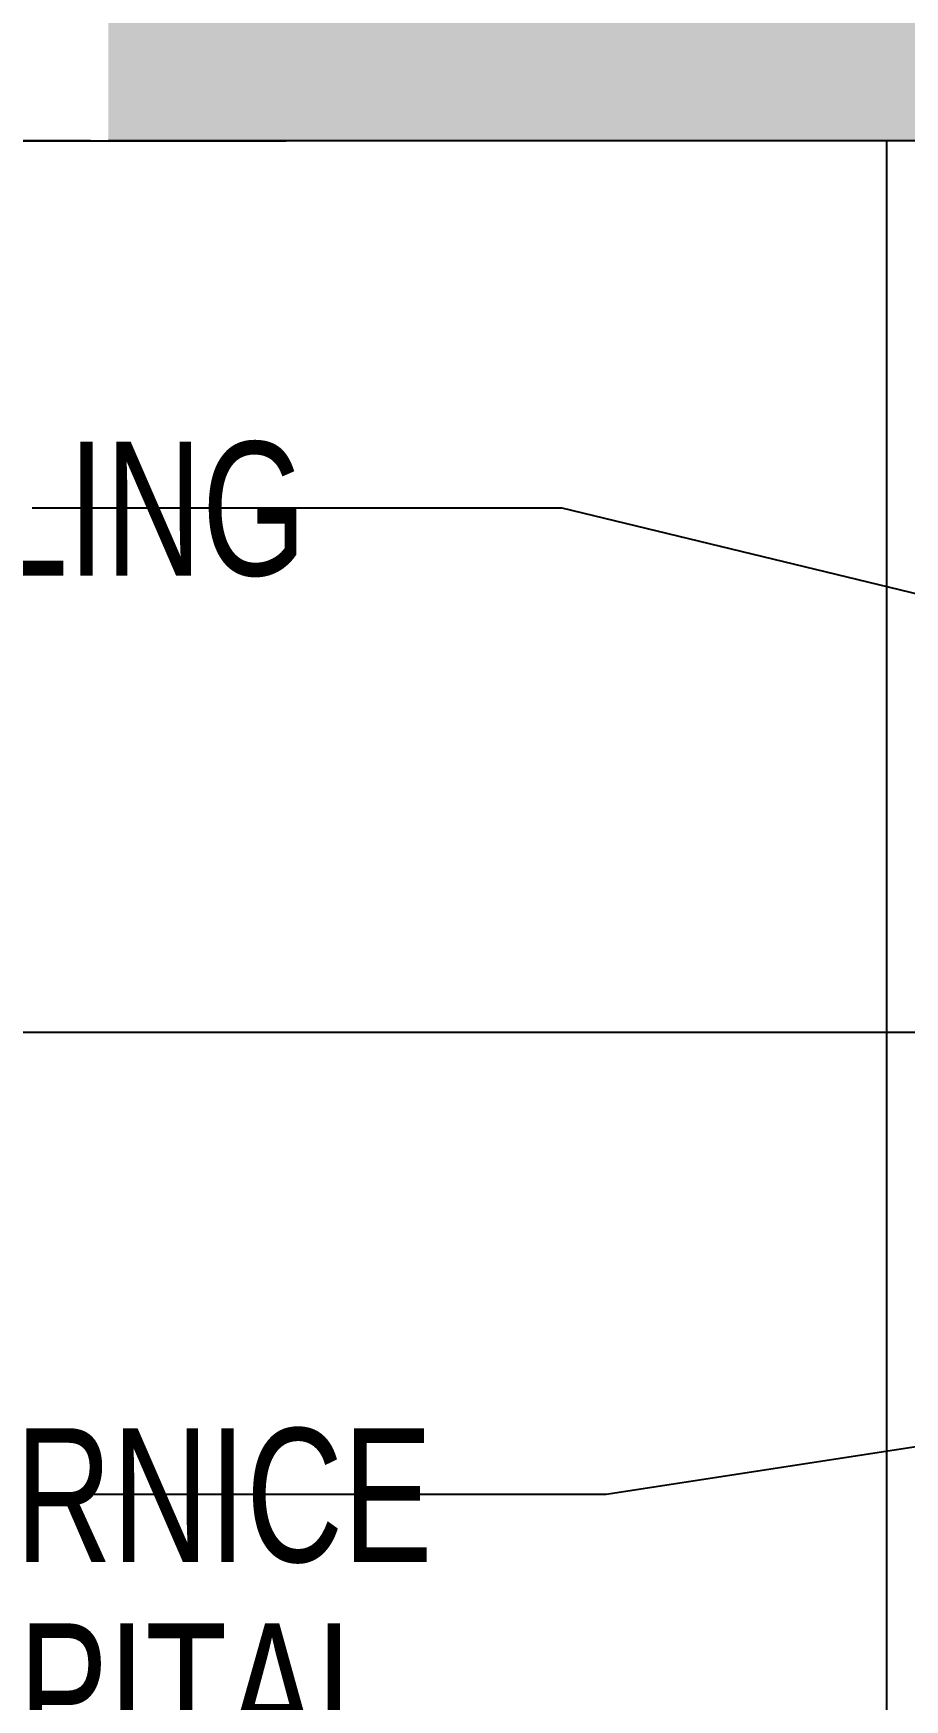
# Model space of a CAD drawing. Header units: inches. Extents: x 274057 to 444617, y 490067 to 635630.
# Drawn here: x 366548 to 367036, y 519125 to 520060 of the extents above; entities that cross this region are included whole.
import ezdxf

# ---------------------------------------------------------------- set-up
doc = ezdxf.new("R2010")
doc.units = ezdxf.units.IN
doc.header["$MEASUREMENT"] = 0
for name, color, linetype in [('Calliper_wall hatch_CHB', 8, 'Continuous'), ('CQ Plaster', 1, 'Continuous'), ('CQ section wall', 3, 'Continuous'), ('CQ text label', 3, 'Continuous'), ('CQ wall section', 5, 'Continuous'), ('CQ_callout', 34, 'Continuous')]:
    doc.layers.add(name, color=color, linetype=linetype)
doc.layers.add('CQ plan and elev dimension', color=252, linetype='Continuous', lineweight=35)
doc.styles.add('DIM 50', font='romans.shx', dxfattribs={"width": 0.75, "height": 100})
doc.styles.get("Standard").update_dxf_attribs({"font": 'arial.ttf'})
doc.dimstyles.new('CQ 50', dxfattribs={"dimscale": 0.5, "dimtxt": 150, "dimasz": 100, "dimexe": 100, "dimexo": 20, "dimgap": 80, "dimtad": 1, "dimdec": 0, "dimzin": 0, "dimdsep": 46, "dimtxsty": 'Standard', "dimblk": 'DOT', "dimcen": 100, "dimclrd": 250, "dimclre": 250, "dimclrt": 3, "dimadec": 0, "dimazin": 0, "dimtfac": 1, "dimtdec": 0, "dimtofl": 0, "dimtmove": 0, "dimatfit": 3, "dimfxl": 3, "dimtolj": 1, "dimtzin": 0, "dimlwd": -1, "dimarcsym": 0})
doc.dimstyles.get("Standard").update_dxf_attribs({"dimtxt": 0.18, "dimasz": 0.18, "dimexe": 0.18, "dimexo": 0.0625, "dimgap": 0.09, "dimtad": 0, "dimtih": 1, "dimtoh": 1, "dimdec": 4, "dimzin": 0, "dimdsep": 46, "dimtxsty": 'Standard', "dimcen": 0.09, "dimadec": 0, "dimazin": 0, "dimtfac": 1, "dimtdec": 4, "dimtofl": 0, "dimtmove": 0, "dimatfit": 3, "dimfxl": 1, "dimtolj": 1, "dimtzin": 0, "dimarcsym": 0})

# ---------------------------------------------------------------- blocks, each defined once
blk = doc.blocks.new('ff15 section c and d')
at = {"layer": 'Calliper_wall hatch_CHB', "ltscale": 300}
h = blk.add_hatch(dxfattribs=at)
h.set_pattern_fill('AR-CONC', color=256, scale=10, angle=-13.97142328298541, style=0)
h.set_pattern_definition([(36.02857671701459, (0, 0), (68.08902030313823, -23.40695012282104), [7.499999999999999, -82.49999999999999]), (341.0285767170146, (0, 0), (4.696115536243486, 76.3439315510138), [5.999999999999999, -65.99999999999999]), (86.48002117701459, (5.674084953584182, -1.950579099106356), (72.78513543292026, 52.93698073081826), [6.374019199999998, -70.11421119999999]), (32.21277671701459, (4.828758459330068, 19.40832532037343), (99.57057156855156, -41.8295132602665), [11.25, -123.75]), (82.66421220701459, (13.12630211951361, 15.92253007405435), (114.2200327004975, 71.96376963835556), [9.5610342, -105.171376]), (337.2127407070146, (4.828758459330068, 19.40832532037343), (114.2200326282026, 71.96376960434822), [8.999999999999998, -99.00000009999998]), (7.028576717014594, (13.32573150468427, 12.14186476061504), (48.20408439676929, -53.48239193755776), [7.5, -82.5]), (312.0285767170146, (13.32573150468427, 12.14186476061504), (41.11958765836135, 64.49518506525862), [6, -66]), (57.48002145701459, (17.34273850980581, 7.684998795658897), (89.32367130771898, 11.01279315133763), [6.374019000000001, -70.1142112]), (23.52857671701459, (0, 0), (9.217332202967913, 32.01097604041668), [0, -65.19999999999999, 0, -67, 0, -66.25]), (353.5285767170146, (0, 0), (35.05129027384089, 31.92285780031209), [0, -38.2, 0, -63.7, 0, -25.25]), (313.5285767170146, (-21.64028273221637, 5.384065682153026), (51.25843738430952, -15.07725946313922), [0, -25, 0, -78, 0, -103.5]), (303.5285767170146, (-31.34444539240308, 7.798444911818059), (59.01024838598843, -4.365975426402441), [0, -32.5, 0, -51.8, 0, -73.5])])
h.paths.add_polyline_path([(359082.0712778934, 520249.2839683096), (351543.955870374, 520249.2839683096), (351543.955870374, 519999.2839683681), (359082.0712778934, 519999.2839683681)])
h.paths.add_polyline_path([(359082.0712778934, 516299.2839683595), (351543.955870374, 516299.2839683595), (351543.955870374, 516049.2839684301), (359082.0712778934, 516049.2839684301)])
at = {"layer": 'CQ Plaster', "color": 1, "ltscale": 0.03}
blk.add_line((358645.3565424682, 516399.2839683135, 1.857095091338282e-07), (358645.3565424682, 519999.283968315, -1.159742628575337e-07), dxfattribs=at)
at = {"layer": 'CQ section wall', "elevation": -2.668161488496368e-07}
blk.add_lwpolyline([(351543.9558703739, 519999.2839683951), (359082.0712778934, 519999.2839683681)], dxfattribs=at)
blk = doc.blocks.new('_Dot')
at = {"color": 0, "linetype": 'ByBlock', "lineweight": -2}
blk.add_line((-0.5, 0), (-1, 0), dxfattribs=at)
at = {"color": 0, "linetype": 'ByBlock', "const_width": 0.5}
blk.add_lwpolyline([(-0.25, 0, 1), (0.25, 0, 1)], format="xyb", close=True, dxfattribs=at)
blk = doc.blocks.new('*D115')
at = {"layer": 'CQ plan and elev dimension', "color": 250, "lineweight": -2, "transparency": 16777216}
for p, q in [((366689.4369561955, 519999.2730290109), (364948.9262078182, 519999.2730289603)), ((366889.436942019, 516399.2839683678), (364948.926207923, 516399.2839683113))]:
    blk.add_line(p, q, dxfattribs=at)
at = {"layer": 'CQ plan and elev dimension', "color": 250, "transparency": 16777216}
blk.add_line((364998.9262078197, 519949.2730289617), (364998.9262079215, 516449.2839683128), dxfattribs=at)
at = {"layer": 'Defpoints', "color": 0, "transparency": 16777216}
for p in [(366699.4369561956, 519999.2730290112, -1.46651833603283e-07), (364998.926207923, 516399.2839683128), (366899.4369420191, 516399.2839683681, 0.001097283801192679)]:
    blk.add_point(p, dxfattribs=at)
at = {"layer": 'CQ plan and elev dimension', "color": 250, "transparency": 16777216, "xscale": 50, "yscale": 50, "zscale": 50}
for p, rotation in [((364998.9262078182, 519999.2730289617), 90.00000000166753), ((364998.926207923, 516399.2839683128), 270.0000000016675)]:
    blk.add_blockref('_Dot', p, dxfattribs=dict(at, rotation=rotation))
at = {"layer": 'CQ plan and elev dimension', "color": 3, "transparency": 16777216, "insert": (364920.6076539825, 518199.278498635), "char_height": 75, "attachment_point": 5, "rotation": 90.00000000166754}
blk.add_mtext('\\A1;3600', dxfattribs=at)
blk = doc.blocks.new('*D116')
at = {"layer": 'CQ plan and elev dimension', "color": 250, "lineweight": -2, "transparency": 16777216}
for p, q in [((366579.6174718776, 519999.2839683678), (365178.4262079094, 519999.283968327)), ((367256.333062071, 519499.2839710935), (365178.426207924, 519499.2839710331))]:
    blk.add_line(p, q, dxfattribs=at)
at = {"layer": 'CQ plan and elev dimension', "color": 250, "transparency": 16777216}
blk.add_line((365228.4262079109, 519949.2839683285), (365228.4262079225, 519549.2839710345), dxfattribs=at)
at = {"layer": 'Defpoints', "color": 0, "transparency": 16777216}
for p in [(366589.6174718777, 519999.283968368, 0.001093449214952615), (365228.426207924, 519499.2839710345), (367266.3330620711, 519499.2839710937, 0.001093640281341307)]:
    blk.add_point(p, dxfattribs=at)
at = {"layer": 'CQ plan and elev dimension', "color": 250, "transparency": 16777216, "xscale": 50, "yscale": 50, "zscale": 50}
for p, rotation in [((365228.4262079094, 519999.2839683285), 90.00000000166753), ((365228.426207924, 519499.2839710345), 270.0000000016675)]:
    blk.add_blockref('_Dot', p, dxfattribs=dict(at, rotation=rotation))
at = {"layer": 'CQ plan and elev dimension', "color": 3, "transparency": 16777216, "insert": (365150.1332338376, 519749.2839696791), "char_height": 75, "attachment_point": 5, "rotation": 90.00000000166754}
blk.add_mtext('\\A1;500', dxfattribs=at)
blk = doc.blocks.new('*D117')
at = {"layer": 'CQ plan and elev dimension', "color": 250, "lineweight": -2, "transparency": 16777216}
for p, q in [((367256.3330611079, 519499.2839710936), (365178.4262078331, 519499.2839710331)), ((366579.6174718775, 516399.2839683142), (365178.4262079233, 516399.2839682735))]:
    blk.add_line(p, q, dxfattribs=at)
at = {"layer": 'CQ plan and elev dimension', "color": 250, "transparency": 16777216}
blk.add_line((365228.4262078346, 519449.2839710346), (365228.4262079219, 516449.2839682749), dxfattribs=at)
at = {"layer": 'Defpoints', "color": 0, "transparency": 16777216}
for p in [(367266.333061108, 519499.2839710938, 0.001093640281341307), (365228.4262079234, 516399.2839682748), (366589.6174718775, 516399.2839683144, 0.0003748020390216553)]:
    blk.add_point(p, dxfattribs=at)
at = {"layer": 'CQ plan and elev dimension', "color": 250, "transparency": 16777216, "xscale": 50, "yscale": 50, "zscale": 50}
for p, rotation in [((365228.4262078331, 519499.2839710346), 90.00000000166753), ((365228.4262079233, 516399.2839682749), 270.0000000016675)]:
    blk.add_blockref('_Dot', p, dxfattribs=dict(at, rotation=rotation))
at = {"layer": 'CQ plan and elev dimension', "color": 3, "transparency": 16777216, "insert": (365150.1076539901, 517949.2839696525), "char_height": 75, "attachment_point": 5, "rotation": 90.00000000166754}
blk.add_mtext('\\A1;3100', dxfattribs=at)

msp = doc.modelspace()

# ---------------------------------------------------------------- block references
at = {"layer": 'CQ wall section', "xscale": -1}
msp.add_blockref('ff15 section c and d', (725671.6887497711, 0), dxfattribs=at)

# ---------------------------------------------------------------- texts
at = {"layer": 'CQ text label', "ltscale": 500, "char_height": 74.99999999999997, "width": 726.8121772467705, "attachment_point": 1, "style": 'DIM 50'}
for s, insert in [('{\\fCityBlueprint|b0|i0|c2|p2;GYPSUM CEILING}', (366052.8771720704, 519830.5830156946)), ('{\\fCityBlueprint|b0|i0|c2|p2;GYPSUM CORNICE}', (366077.7002302326, 519277.3075835857)), ('{\\fCityBlueprint|b0|i0|c2|p2;GYPSUM CAPITAL}', (366087.9092269778, 519167.8787314256))]:
    msp.add_mtext(s, dxfattribs=dict(at, insert=insert))

# ---------------------------------------------------------------- dimensions: what is measured, and where the dimension line sits
at = {"layer": 'CQ plan and elev dimension'}
for base, p1, p2, picture, middle in [((364998.926207923, 516399.2839683128, -0.001093716031101465), (366699.4369561956, 519999.2730290112, -0.001093862682935068), (366899.4369420192, 516399.2839683681, 3.567770091213781e-06), '*D115', (364920.6076539825, 518199.278498635, -0.001093716031101465)), ((365228.426207924, 519499.2839710345, -0.001093716031101465), (366589.6174718777, 519999.2839683681, -2.668161488497429e-07), (367266.3330620711, 519499.2839710938, -7.57497601582436e-08), '*D116', (365150.1332338376, 519749.2839696791, -0.001093716031101465)), ((365228.4262079234, 516399.2839682748, -0.001093716031101465), (367266.333061108, 519499.2839710938, -7.57497601582436e-08), (366589.6174718775, 516399.2839683145, -0.0007189139920798096), '*D117', (365150.1076539901, 517949.2839696525, -0.001093716031101465))]:
    dim = msp.add_linear_dim(base=base, p1=p1, p2=p2, angle=90.00000000166753, dimstyle='CQ 50', override={"dimtmove": 1}, dxfattribs=at)
    dim.commit()
    dim.dimension.update_dxf_attribs({"geometry": picture, "text_midpoint": middle})

# ---------------------------------------------------------------- leaders
at = {"layer": 'CQ_callout'}
for points in [[(367915.1114184191, 519635.3255747419), (367418.4936537892, 520395.0307349846), (366547.9784300317, 520395.0307349848)], [(367858.7755163824, 519643.2761207432), (367418.4936537892, 520271.8101179121), (366547.9784300317, 520271.8101179123)], [(367913.9822660387, 519534.4073585895), (366844.146013098, 519793.4282307627), (366546.9625307206, 519793.4282307632)], [(367940.3054691869, 519404.947792922), (366868.9690712602, 519240.1527986538), (366571.7855888828, 519240.1527986544)]]:
    msp.add_leader(points, dimstyle='Standard', override={"dimasz": 10, "dimldrblk": 'Dot', "dimfxl": 0.1, "dimarcsym": 2}, dxfattribs=at)

doc.saveas('drawing.dxf')
